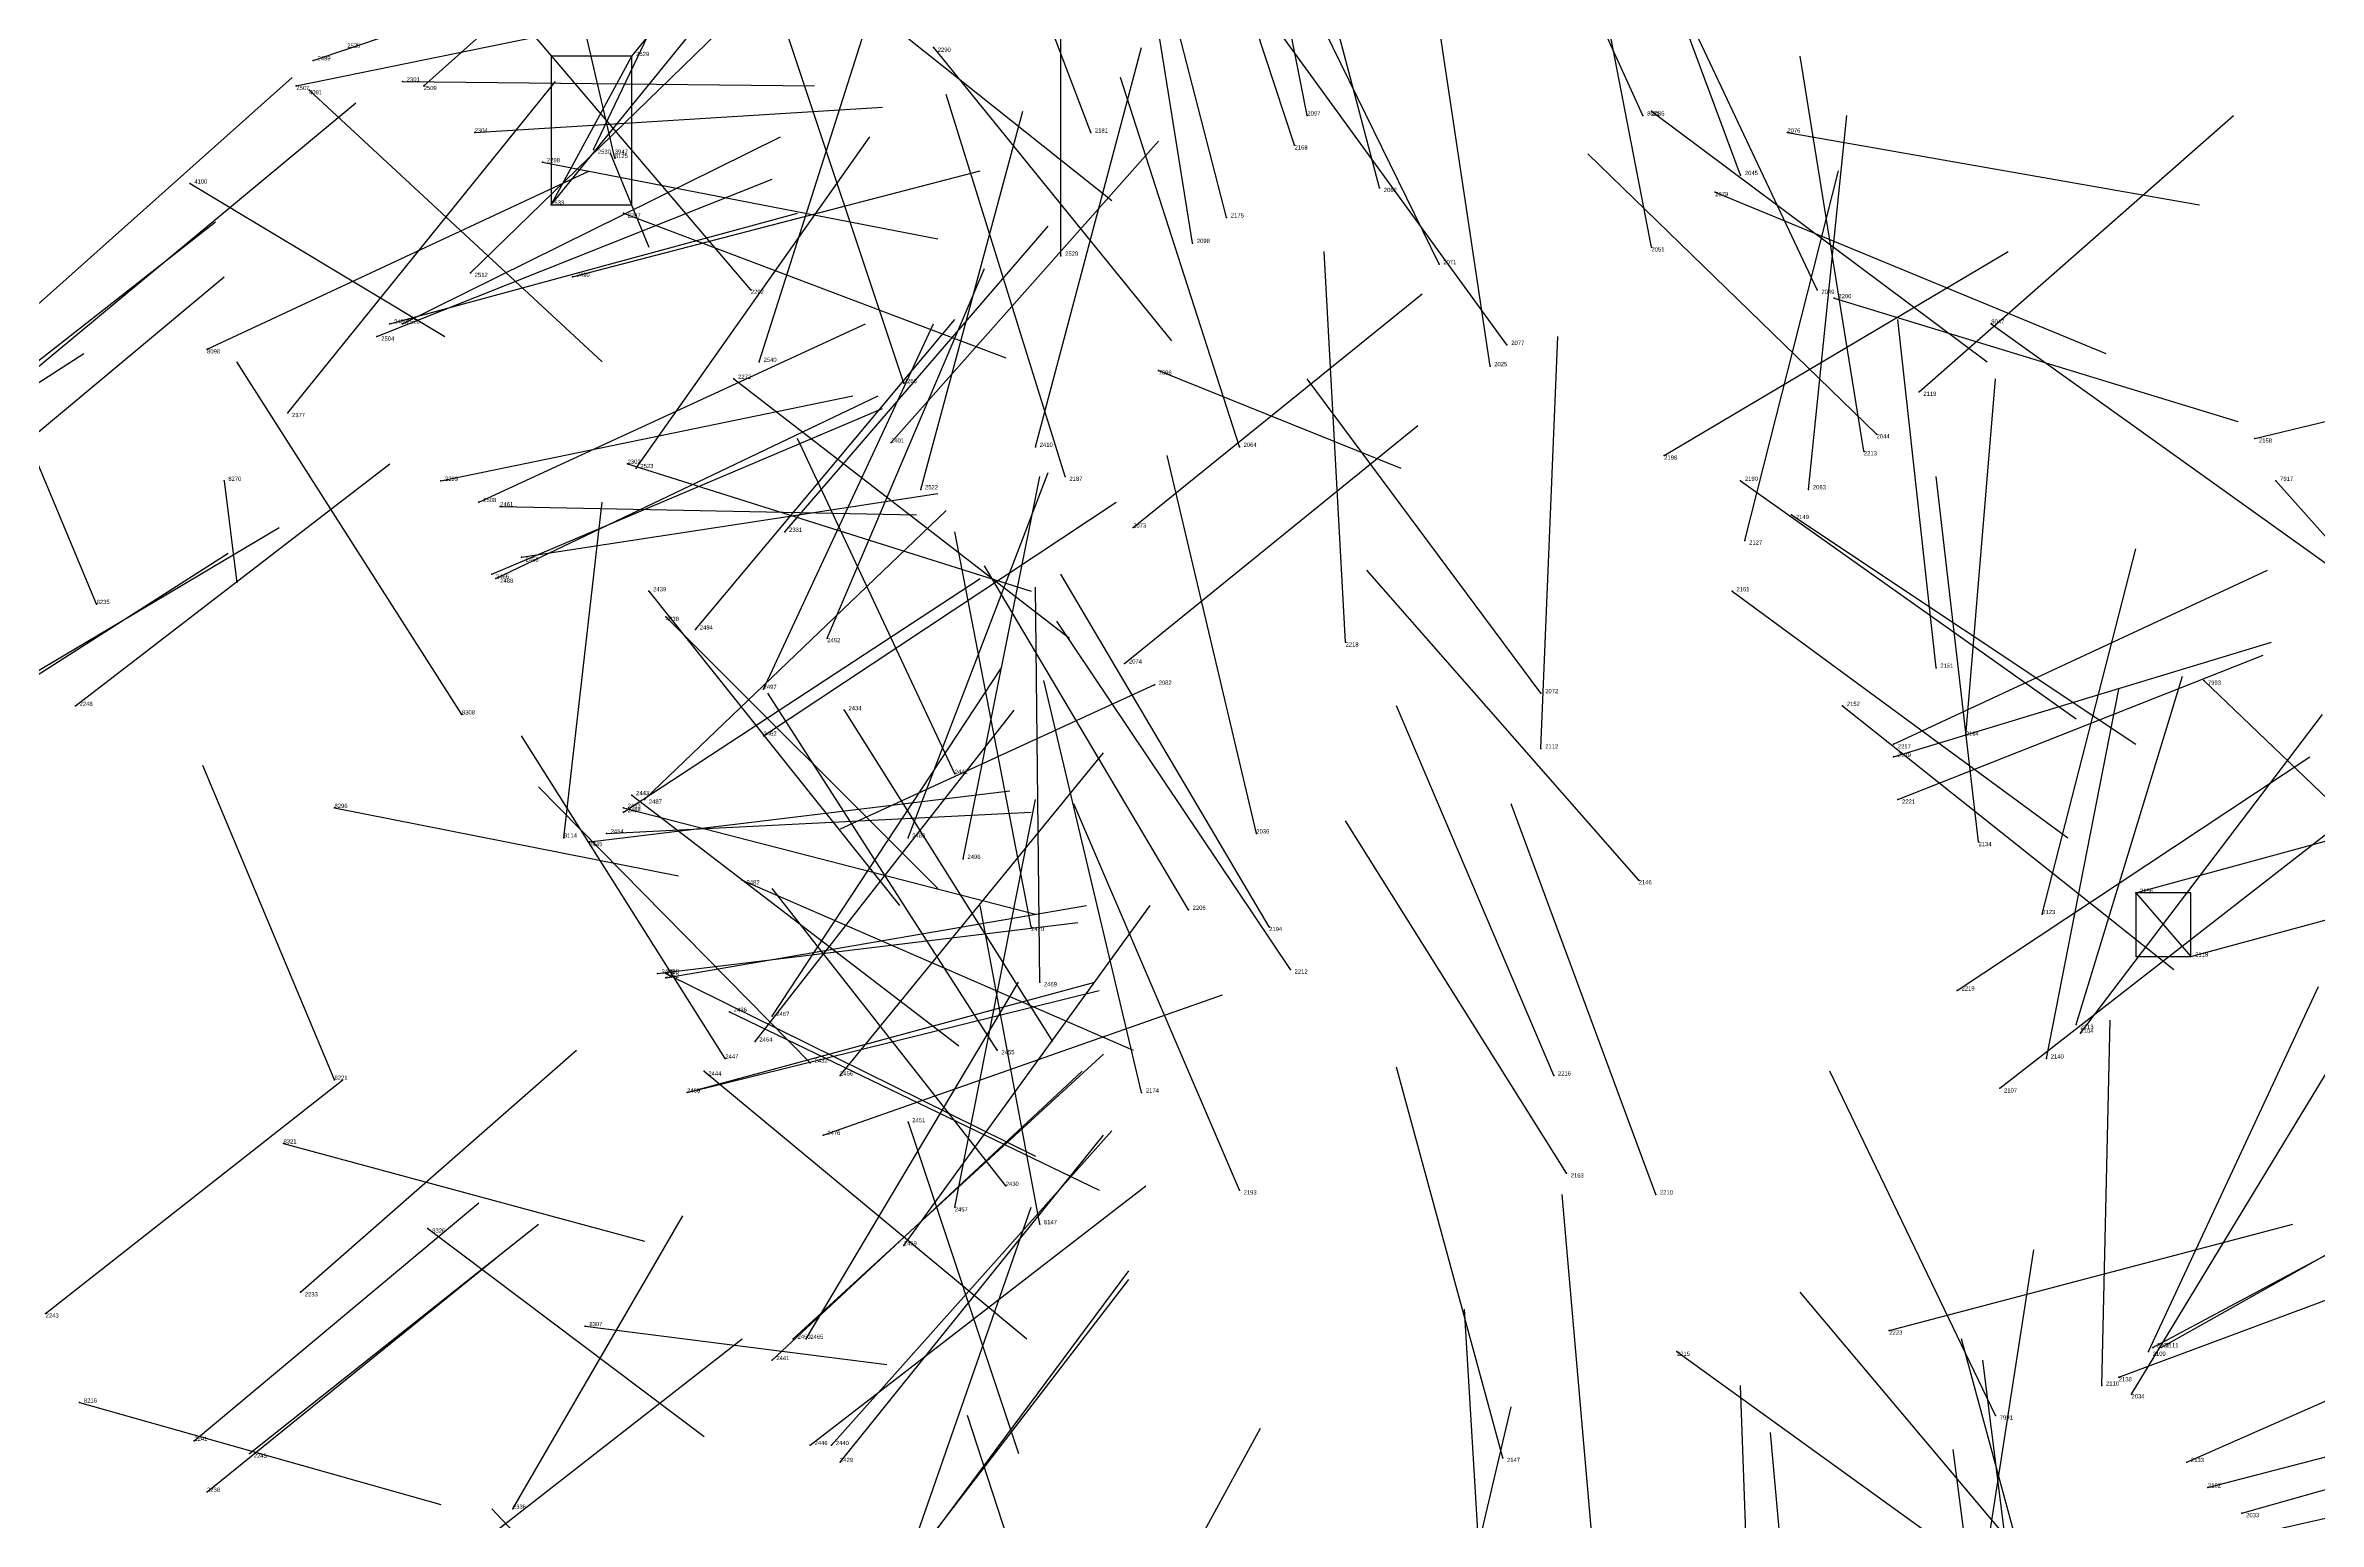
# Model space of a CAD drawing. Extents: x 59.1 to 70.8, y 600.3 to 605.1.
# Drawn here: x 67.666 to 68.201, y 602.76 to 603.108 of the extents above; entities that cross this region are included whole.
import ezdxf

# ---------------------------------------------------------------- set-up
doc = ezdxf.new("R2010")
doc.units = 0
for name, color, linetype in [('Clients', 3, 'CONTINUOUS'), ('Facilities', 3, 'CONTINUOUS'), ('Facilities_lines', 3, 'CONTINUOUS'), ('Min_max_boxes', 1, 'CONTINUOUS'), ('Normals', 1, 'CONTINUOUS'), ('Source_points', 5, 'CONTINUOUS'), ('Text', 3, 'CONTINUOUS')]:
    doc.layers.add(name, color=color, linetype=linetype)

msp = doc.modelspace()

# ---------------------------------------------------------------- linework, layer by layer
at = {"layer": 'Clients', "color": 5}
for p in [(67.804, 603.105, 450.275), (68.171, 602.893, 448.679)]:
    msp.add_point(p, dxfattribs=at)
at = {"layer": 'Facilities', "color": 3}
for p in [(67.875, 603.107, 449.688), (67.729, 603.104, 450.181), (67.725, 603.098, 450.121), (67.728, 603.097, 455.263), (67.75, 603.099, 449.946), (67.755, 603.098, 450.248), (67.963, 603.091, 450.31), (68.042, 603.091, 461.186), (68.044, 603.092, 450.086), (67.767, 603.087, 449.875), (67.912, 603.087, 449.591), (68.076, 603.087, 449.941), (67.795, 603.083, 450.357), (67.799, 603.082, 458.339), (67.8, 603.081, 459.316), (67.96, 603.084, 449.588), (67.7, 603.075, 455.684), (67.783, 603.08, 449.802), (68.065, 603.077, 449.695), (67.785, 603.07, 450.298), (67.98, 603.074, 450.246), (68.059, 603.073, 450.034), (67.802, 603.068, 449.728), (67.944, 603.067, 449.52), (67.936, 603.061, 450.263), (68.044, 603.06, 449.623), (67.766, 603.054, 450.18), (67.905, 603.058, 450.298), (67.994, 603.056, 450.184), (67.79, 603.053, 449.998), (67.832, 603.05, 449.584), (68.083, 603.05, 449.651), (68.087, 603.048, 449.772), (67.744, 603.039, 450.06), (67.747, 603.042, 449.998), (67.75, 603.042, 450.121), (68.124, 603.042, 460.351), (67.704, 603.036, 459.683), (67.834, 603.033, 450.294), (68.006, 603.032, 449.479), (68.01, 603.037, 450.12), (67.828, 603.029, 449.614), (67.868, 603.028, 449.436), (67.928, 603.031, 459.593), (68.107, 603.026, 448.873), (67.723, 603.021, 448.449), (68.097, 603.016, 449.694), (67.865, 603.014, 448.441), (67.899, 603.013, 448.538), (67.947, 603.013, 450.168), (68.047, 603.011, 448.93), (68.094, 603.012, 449.613), (68.186, 603.015, 448.549), (67.803, 603.009, 449.684), (67.805, 603.008, 450.175), (67.906, 603.006, 449.366), (67.708, 603.005, 458.596), (67.759, 603.005, 449.925), (67.768, 603, 450.002), (67.872, 603.003, 450.173), (68.065, 603.005, 449.969), (68.081, 603.003, 449.456), (68.191, 603.005, 462.338), (67.773, 602.999, 449.776), (68.077, 602.997, 449.875), (67.84, 602.993, 448.41), (67.922, 602.994, 448.403), (68.066, 602.991, 449.379), (67.778, 602.987, 449.811), (67.771, 602.983, 449.936), (67.772, 602.982, 449.997), (67.808, 602.979, 449.481), (68.063, 602.979, 449.865), (67.678, 602.976, 460.764), (67.812, 602.973, 455.271), (67.819, 602.97, 450.021), (67.85, 602.968, 450.144), (67.972, 602.967, 449.226), (67.92, 602.962, 448.453), (67.927, 602.957, 448.525), (68.111, 602.961, 449.53), (68.174, 602.958, 460.226), (67.673, 602.952, 448.141), (67.835, 602.956, 450.084), (68.018, 602.955, 449.994), (68.089, 602.952, 449.737), (67.764, 602.95, 461.084), (67.854, 602.951, 449.336), (67.835, 602.945, 449.834), (68.018, 602.942, 449.155), (68.101, 602.943, 448.886), (68.118, 602.945, 449.505), (67.88, 602.936, 449.264), (68.101, 602.94, 448.633), (67.804, 602.931, 449.473), (67.734, 602.928, 461.705), (67.802, 602.928, 449.598), (67.802, 602.927, 449.907), (67.807, 602.93, 449.968), (68.102, 602.93, 448.602), (67.788, 602.921, 459.614), (67.794, 602.92, 449.538), (67.798, 602.922, 449.724), (67.869, 602.921, 449.953), (67.951, 602.922, 449.974), (68.121, 602.92, 449.551), (67.882, 602.916, 450.031), (67.83, 602.911, 449.646), (68.041, 602.911, 449.842), (67.935, 602.904, 449.12), (68.158, 602.908, 448.686), (67.898, 602.9, 449.866), (67.954, 602.9, 449.11), (68.136, 602.903, 449.427), (67.81, 602.889, 449.547), (67.812, 602.889, 449.471), (67.812, 602.888, 449.698), (67.959, 602.89, 449.048), (67.9, 602.887, 449.889), (68.116, 602.885, 448.865), (67.827, 602.88, 449.396), (67.837, 602.879, 449.856), (68.144, 602.877, 449.354), (67.833, 602.873, 449.796), (68.145, 602.875, 449.268), (67.821, 602.866, 449.49), (67.826, 602.869, 449.424), (67.846, 602.868, 449.248), (67.89, 602.871, 449.727), (68.137, 602.869, 449.439), (67.734, 602.864, 460.474), (67.817, 602.861, 449.55), (67.817, 602.861, 449.611), (67.853, 602.865, 449.778), (67.924, 602.861, 449.822), (68.021, 602.865, 448.978), (68.126, 602.862, 449.114), (67.849, 602.851, 449.646), (67.869, 602.854, 449.178), (67.722, 602.849, 461.492), (68.024, 602.842, 449.719), (67.88, 602.834, 449.804), (67.892, 602.839, 449.105), (67.947, 602.838, 449.758), (68.045, 602.837, 448.91), (67.756, 602.829, 461.244), (67.9, 602.83, 459.685), (67.868, 602.825, 449.746), (67.726, 602.814, 448.061), (67.666, 602.809, 448.141), (67.793, 602.806, 461.705), (67.842, 602.803, 449.502), (67.845, 602.803, 449.378), (68.1, 602.805, 448.839), (67.837, 602.798, 449.319), (68.05, 602.8, 448.828), (68.161, 602.8, 449.253), (68.162, 602.801, 449.087), (68.164, 602.801, 449.17), (68.15, 602.792, 449.343), (68.154, 602.794, 449.007), (67.674, 602.788, 461.435), (68.157, 602.79, 449.22), (68.125, 602.785, 460.662), (67.701, 602.779, 448.104), (67.714, 602.776, 448.146), (67.846, 602.778, 449.287), (67.851, 602.778, 449.363), (67.853, 602.774, 449.213), (68.009, 602.775, 449.584), (68.17, 602.774, 449.157), (67.704, 602.767, 448.086), (68.175, 602.768, 448.915), (67.776, 602.763, 448.627), (68.183, 602.762, 449.035)]:
    msp.add_point(p, dxfattribs=at)
at = {"layer": 'Facilities_lines', "color": 3}
for p, q in [((67.785, 603.07, 450.298), (67.804, 603.105, 450.275)), ((68.158, 602.908, 448.686), (68.171, 602.893, 448.679))]:
    msp.add_line(p, q, dxfattribs=at)
at = {"layer": 'Min_max_boxes', "color": 1}
for p, q in [((67.804, 603.105, 450.275), (67.785, 603.105, 450.275)), ((67.785, 603.105, 450.275), (67.785, 603.07, 450.275)), ((67.804, 603.105, 450.298), (67.785, 603.105, 450.298)), ((67.785, 603.105, 450.298), (67.785, 603.07, 450.298)), ((67.785, 603.105, 450.275), (67.785, 603.105, 450.298)), ((67.804, 603.07, 450.275), (67.804, 603.105, 450.275)), ((67.804, 603.07, 450.298), (67.804, 603.105, 450.298)), ((67.804, 603.105, 450.275), (67.804, 603.105, 450.298)), ((67.785, 603.07, 450.275), (67.804, 603.07, 450.275)), ((67.785, 603.07, 450.298), (67.804, 603.07, 450.298)), ((67.785, 603.07, 450.275), (67.785, 603.07, 450.298)), ((67.804, 603.07, 450.275), (67.804, 603.07, 450.298)), ((68.171, 602.908, 448.679), (68.158, 602.908, 448.679)), ((68.158, 602.908, 448.679), (68.158, 602.893, 448.679)), ((68.171, 602.908, 448.686), (68.158, 602.908, 448.686)), ((68.158, 602.908, 448.686), (68.158, 602.893, 448.686)), ((68.158, 602.908, 448.679), (68.158, 602.908, 448.686)), ((68.171, 602.893, 448.679), (68.171, 602.908, 448.679)), ((68.171, 602.893, 448.686), (68.171, 602.908, 448.686)), ((68.171, 602.908, 448.679), (68.171, 602.908, 448.686)), ((68.158, 602.893, 448.679), (68.171, 602.893, 448.679)), ((68.158, 602.893, 448.686), (68.171, 602.893, 448.686)), ((68.158, 602.893, 448.679), (68.158, 602.893, 448.686)), ((68.171, 602.893, 448.679), (68.171, 602.893, 448.686))]:
    msp.add_line(p, q, dxfattribs=at)
at = {"layer": 'Normals', "color": 1}
for p, q in [((67.963, 603.091, 450.31), (67.945, 603.182, 450.272)), ((67.804, 603.105, 450.275), (67.865, 603.18, 450.248)), ((67.912, 603.087, 449.591), (67.879, 603.174, 449.554)), ((67.96, 603.084, 449.588), (67.931, 603.172, 449.55)), ((68.042, 603.091, 461.186), (68.007, 603.168, 461.134)), ((67.755, 603.098, 450.248), (67.829, 603.164, 450.236)), ((67.795, 603.083, 450.357), (67.834, 603.165, 450.314)), ((67.98, 603.074, 450.246), (67.956, 603.165, 450.212)), ((68.065, 603.077, 449.695), (68.033, 603.163, 449.656)), ((67.944, 603.067, 449.52), (67.921, 603.156, 449.48)), ((67.905, 603.058, 450.298), (67.905, 603.151, 450.261)), ((67.936, 603.061, 450.263), (67.921, 603.154, 450.229)), ((68.044, 603.06, 449.623), (68.026, 603.153, 449.592)), ((67.785, 603.07, 450.298), (67.846, 603.145, 450.271)), ((67.994, 603.056, 450.184), (67.952, 603.142, 450.156)), ((67.729, 603.104, 450.181), (67.824, 603.136, 450.175)), ((67.8, 603.081, 459.316), (67.787, 603.137, 459.398)), ((68.083, 603.05, 449.651), (68.042, 603.137, 449.625)), ((67.832, 603.05, 449.584), (67.769, 603.124, 449.561)), ((67.848, 603.126, 449.732), (67.917, 603.071, 449.779)), ((67.725, 603.098, 450.121), (67.823, 603.118, 450.123)), ((67.766, 603.054, 450.18), (67.836, 603.122, 450.157)), ((67.834, 603.033, 450.294), (67.861, 603.118, 450.25)), ((68.006, 603.032, 449.479), (67.993, 603.119, 449.432)), ((67.868, 603.028, 449.436), (67.839, 603.115, 449.397)), ((68.01, 603.037, 450.12), (67.954, 603.114, 450.089)), ((67.875, 603.107, 449.688), (67.931, 603.038, 449.733)), ((67.899, 603.013, 448.538), (67.924, 603.107, 448.561)), ((68.094, 603.012, 449.613), (68.079, 603.105, 449.58)), ((67.65, 603.034, 448.464), (67.724, 603.1, 448.477)), ((67.723, 603.021, 448.449), (67.786, 603.099, 448.452)), ((67.728, 603.097, 455.263), (67.797, 603.033, 455.298)), ((67.75, 603.099, 449.946), (67.847, 603.098, 449.971)), ((67.947, 603.013, 450.168), (67.919, 603.1, 450.128)), ((67.662, 603.03, 448.384), (67.739, 603.094, 448.379)), ((67.767, 603.087, 449.875), (67.863, 603.093, 449.904)), ((67.872, 603.003, 450.173), (67.896, 603.092, 450.135)), ((67.906, 603.006, 449.366), (67.878, 603.096, 449.333)), ((68.044, 603.092, 450.086), (68.123, 603.033, 450.101)), ((68.081, 603.003, 449.456), (68.09, 603.091, 449.409)), ((68.107, 603.026, 448.873), (68.181, 603.091, 448.889)), ((67.75, 603.042, 450.121), (67.839, 603.086, 450.111)), ((67.805, 603.008, 450.175), (67.86, 603.086, 450.144)), ((68.076, 603.087, 449.941), (68.173, 603.07, 449.959)), ((67.799, 603.082, 458.339), (67.808, 603.06, 458.436)), ((67.865, 603.014, 448.441), (67.928, 603.085, 448.411)), ((68.097, 603.016, 449.694), (68.029, 603.082, 449.662)), ((67.7, 603.075, 455.684), (67.76, 603.039, 455.755)), ((67.704, 603.036, 459.683), (67.794, 603.078, 459.671)), ((67.744, 603.039, 450.06), (67.837, 603.076, 450.06)), ((67.783, 603.08, 449.802), (67.876, 603.062, 449.834)), ((67.79, 603.053, 449.998), (67.886, 603.078, 450.007)), ((68.066, 602.991, 449.379), (68.088, 603.078, 449.335)), ((68.059, 603.073, 450.034), (68.151, 603.035, 450.045)), ((67.632, 603.008, 448.155), (67.706, 603.066, 448.12)), ((67.747, 603.042, 449.998), (67.843, 603.068, 450.011)), ((67.802, 603.068, 449.728), (67.892, 603.034, 449.754)), ((67.84, 602.993, 448.41), (67.902, 603.065, 448.377)), ((67.678, 602.976, 460.764), (67.642, 603.062, 460.728)), ((67.972, 602.967, 449.226), (67.967, 603.059, 449.186)), ((68.047, 603.011, 448.93), (68.128, 603.059, 448.962)), ((67.85, 602.968, 450.144), (67.887, 603.055, 450.11)), ((67.636, 602.993, 448.143), (67.708, 603.053, 448.107)), ((67.922, 602.994, 448.403), (67.99, 603.049, 448.354)), ((68.087, 603.048, 449.772), (68.182, 603.019, 449.785)), ((67.819, 602.97, 450.021), (67.88, 603.043, 449.991)), ((68.111, 602.961, 449.53), (68.102, 603.043, 449.474)), ((67.768, 603, 450.002), (67.859, 603.042, 450.003)), ((67.835, 602.956, 450.084), (67.875, 603.042, 450.053)), ((68.018, 602.942, 449.155), (68.022, 603.039, 449.179)), ((68.124, 603.042, 460.351), (68.205, 602.984, 460.348)), ((67.591, 602.981, 448.23), (67.675, 603.035, 448.22)), ((67.764, 602.95, 461.084), (67.711, 603.033, 461.068)), ((68.186, 603.015, 448.549), (68.261, 603.033, 448.485)), ((67.828, 603.029, 449.614), (67.907, 602.968, 449.622)), ((67.928, 603.031, 459.593), (67.985, 603.008, 459.514)), ((68.018, 602.955, 449.994), (67.963, 603.029, 449.957)), ((68.118, 602.945, 449.505), (68.125, 603.029, 449.451)), ((67.759, 603.005, 449.925), (67.856, 603.025, 449.939)), ((67.771, 602.983, 449.936), (67.863, 603.022, 449.938)), ((67.772, 602.982, 449.997), (67.862, 603.025, 449.997)), ((67.92, 602.962, 448.453), (67.989, 603.018, 448.408)), ((67.88, 602.936, 449.264), (67.843, 603.015, 449.216)), ((67.951, 602.922, 449.974), (67.93, 603.011, 449.933)), ((67.673, 602.952, 448.141), (67.747, 603.009, 448.107)), ((67.803, 603.009, 449.684), (67.898, 602.979, 449.692)), ((67.869, 602.921, 449.953), (67.902, 603.007, 449.914)), ((67.882, 602.916, 450.031), (67.9, 603.006, 449.991)), ((68.121, 602.92, 449.551), (68.111, 603.006, 449.502)), ((67.708, 603.005, 458.596), (67.711, 602.981, 458.693)), ((67.778, 602.987, 449.811), (67.876, 603.002, 449.826)), ((67.788, 602.921, 459.614), (67.797, 603, 459.674)), ((67.835, 602.945, 449.834), (67.918, 603, 449.828)), ((68.065, 603.005, 449.969), (68.144, 602.949, 449.993)), ((68.191, 603.005, 462.338), (68.256, 602.932, 462.359)), ((67.773, 602.999, 449.776), (67.871, 602.997, 449.794)), ((67.807, 602.93, 449.968), (67.878, 602.998, 449.949)), ((68.077, 602.997, 449.875), (68.158, 602.943, 449.896)), ((67.635, 602.943, 448.225), (67.721, 602.994, 448.216)), ((67.898, 602.9, 449.866), (67.88, 602.993, 449.834)), ((67.626, 602.935, 448.164), (67.709, 602.988, 448.146)), ((67.935, 602.904, 449.12), (67.887, 602.985, 449.086)), ((68.041, 602.911, 449.842), (67.977, 602.984, 449.818)), ((68.101, 602.943, 448.886), (68.189, 602.984, 448.91)), ((68.136, 602.903, 449.427), (68.158, 602.989, 449.381)), ((67.802, 602.927, 449.907), (67.886, 602.982, 449.905)), ((67.808, 602.979, 449.481), (67.867, 602.905, 449.513)), ((67.9, 602.887, 449.889), (67.899, 602.98, 449.853)), ((67.954, 602.9, 449.11), (67.905, 602.983, 449.083)), ((68.063, 602.979, 449.865), (68.142, 602.921, 449.884)), ((67.812, 602.973, 455.271), (67.876, 602.909, 455.313)), ((67.959, 602.89, 449.048), (67.904, 602.972, 449.029)), ((68.101, 602.94, 448.633), (68.19, 602.967, 448.598)), ((68.102, 602.93, 448.602), (68.188, 602.964, 448.564)), ((67.837, 602.879, 449.856), (67.891, 602.961, 449.84)), ((67.927, 602.957, 448.525), (67.853, 602.923, 448.583)), ((67.924, 602.861, 449.822), (67.901, 602.958, 449.81)), ((68.144, 602.877, 449.354), (68.169, 602.959, 449.303)), ((68.174, 602.958, 460.226), (68.245, 602.89, 460.208)), ((67.89, 602.871, 449.727), (67.836, 602.955, 449.733)), ((68.021, 602.865, 448.978), (67.984, 602.952, 448.947)), ((68.089, 602.952, 449.737), (68.167, 602.89, 449.746)), ((68.137, 602.869, 449.439), (68.154, 602.956, 449.392)), ((67.833, 602.873, 449.796), (67.894, 602.951, 449.783)), ((67.854, 602.951, 449.336), (67.903, 602.873, 449.375)), ((68.145, 602.875, 449.268), (68.202, 602.95, 449.235)), ((67.826, 602.869, 449.424), (67.778, 602.945, 449.379)), ((67.853, 602.865, 449.778), (67.915, 602.941, 449.761)), ((67.734, 602.864, 460.474), (67.703, 602.938, 460.415)), ((68.116, 602.885, 448.865), (68.199, 602.94, 448.875)), ((67.846, 602.868, 449.248), (67.782, 602.933, 449.206)), ((67.794, 602.92, 449.538), (67.893, 602.932, 449.54)), ((67.804, 602.931, 449.473), (67.881, 602.872, 449.498)), ((68.158, 602.908, 448.686), (68.246, 602.932, 448.646)), ((67.734, 602.928, 461.705), (67.815, 602.912, 461.648)), ((67.798, 602.922, 449.724), (67.898, 602.927, 449.726)), ((67.802, 602.928, 449.598), (67.899, 602.903, 449.599)), ((67.88, 602.834, 449.804), (67.899, 602.93, 449.782)), ((67.947, 602.838, 449.758), (67.908, 602.929, 449.745)), ((68.024, 602.842, 449.719), (67.972, 602.925, 449.7)), ((68.045, 602.837, 448.91), (68.011, 602.929, 448.889)), ((68.126, 602.862, 449.114), (68.203, 602.922, 449.136)), ((68.171, 602.893, 448.679), (68.259, 602.917, 448.639)), ((67.83, 602.911, 449.646), (67.922, 602.871, 449.642)), ((67.892, 602.839, 449.105), (67.837, 602.909, 449.06)), ((67.812, 602.888, 449.698), (67.911, 602.905, 449.696)), ((67.868, 602.825, 449.746), (67.926, 602.905, 449.729)), ((67.9, 602.83, 459.685), (67.886, 602.905, 459.75)), ((67.81, 602.889, 449.547), (67.909, 602.901, 449.547)), ((67.812, 602.889, 449.471), (67.899, 602.846, 449.495)), ((67.817, 602.861, 449.55), (67.913, 602.887, 449.551)), ((67.817, 602.861, 449.611), (67.914, 602.885, 449.612)), ((67.845, 602.803, 449.378), (67.895, 602.887, 449.356)), ((67.849, 602.851, 449.646), (67.943, 602.884, 449.643)), ((68.161, 602.8, 449.253), (68.201, 602.886, 449.222)), ((67.827, 602.88, 449.396), (67.914, 602.838, 449.422)), ((68.15, 602.792, 449.343), (68.152, 602.878, 449.291)), ((68.157, 602.79, 449.22), (68.208, 602.874, 449.201)), ((67.726, 602.814, 448.061), (67.791, 602.871, 448.011)), ((67.821, 602.866, 449.49), (67.897, 602.803, 449.509)), ((67.837, 602.798, 449.319), (67.91, 602.866, 449.312)), ((67.842, 602.803, 449.502), (67.915, 602.87, 449.489)), ((68.009, 602.775, 449.584), (67.984, 602.867, 449.553)), ((68.125, 602.785, 460.662), (68.086, 602.866, 460.617)), ((67.666, 602.809, 448.141), (67.736, 602.864, 448.096)), ((67.851, 602.778, 449.363), (67.917, 602.852, 449.348)), ((67.853, 602.774, 449.213), (67.915, 602.851, 449.199)), ((67.869, 602.854, 449.178), (67.895, 602.776, 449.234)), ((68.164, 602.801, 449.17), (68.251, 602.85, 449.17)), ((67.722, 602.849, 461.492), (67.807, 602.826, 461.445)), ((68.162, 602.801, 449.087), (68.25, 602.848, 449.092)), ((67.701, 602.779, 448.104), (67.768, 602.835, 448.055)), ((67.846, 602.778, 449.287), (67.925, 602.839, 449.278)), ((67.867, 602.745, 449.136), (67.898, 602.834, 449.102)), ((68.031, 602.745, 449.503), (68.023, 602.837, 449.464)), ((67.714, 602.776, 448.146), (67.782, 602.83, 448.096)), ((67.756, 602.829, 461.244), (67.821, 602.78, 461.302)), ((67.776, 602.763, 448.627), (67.816, 602.832, 448.687)), ((68.1, 602.805, 448.839), (68.195, 602.83, 448.857)), ((68.154, 602.794, 449.007), (68.248, 602.829, 449.012)), ((68.121, 602.74, 449.34), (68.134, 602.824, 449.287)), ((67.704, 602.767, 448.086), (67.772, 602.822, 448.037)), ((67.863, 602.741, 449.263), (67.921, 602.819, 449.24)), ((67.861, 602.739, 449.2), (67.921, 602.817, 449.18)), ((68.143, 602.738, 460.196), (68.079, 602.814, 460.208)), ((68.17, 602.774, 449.157), (68.261, 602.814, 449.165)), ((68.005, 602.726, 449.462), (68, 602.81, 449.408)), ((67.762, 602.75, 448.059), (67.83, 602.803, 448.008)), ((67.793, 602.806, 461.705), (67.864, 602.797, 461.635)), ((68.14, 602.718, 449.216), (68.117, 602.803, 449.169)), ((68.05, 602.8, 448.828), (68.129, 602.743, 448.851)), ((68.133, 602.711, 449.308), (68.122, 602.798, 449.261)), ((68.068, 602.707, 449.376), (68.065, 602.792, 449.324)), ((68.175, 602.768, 448.915), (68.271, 602.793, 448.924)), ((67.674, 602.788, 461.435), (67.759, 602.764, 461.388)), ((67.99, 602.698, 449.313), (68.011, 602.787, 449.273)), ((68.183, 602.762, 449.035), (68.279, 602.789, 449.046)), ((67.91, 602.702, 448.953), (67.883, 602.785, 448.905)), ((67.906, 602.698, 449.269), (67.952, 602.782, 449.24)), ((68.08, 602.693, 449.314), (68.072, 602.781, 449.267)), ((68.127, 602.686, 449.264), (68.115, 602.777, 449.224)), ((68.186, 602.757, 448.973), (68.283, 602.779, 448.987)), ((67.838, 602.692, 461.215), (67.771, 602.763, 461.193))]:
    msp.add_line(p, q, dxfattribs=at)
at = {"layer": 'Source_points', "color": 5}
for p in [(67.875, 603.107, 449.688), (67.729, 603.104, 450.181), (67.804, 603.105, 450.275), (67.725, 603.098, 450.121), (67.728, 603.097, 455.263), (67.75, 603.099, 449.946), (67.755, 603.098, 450.248), (67.963, 603.091, 450.31), (68.042, 603.091, 461.186), (68.044, 603.092, 450.086), (67.767, 603.087, 449.875), (67.912, 603.087, 449.591), (68.076, 603.087, 449.941), (67.795, 603.083, 450.357), (67.799, 603.082, 458.339), (67.8, 603.081, 459.316), (67.96, 603.084, 449.588), (67.7, 603.075, 455.684), (67.783, 603.08, 449.802), (68.065, 603.077, 449.695), (67.785, 603.07, 450.298), (67.98, 603.074, 450.246), (68.059, 603.073, 450.034), (67.802, 603.068, 449.728), (67.944, 603.067, 449.52), (67.936, 603.061, 450.263), (68.044, 603.06, 449.623), (67.766, 603.054, 450.18), (67.905, 603.058, 450.298), (67.994, 603.056, 450.184), (67.79, 603.053, 449.998), (67.832, 603.05, 449.584), (68.083, 603.05, 449.651), (68.087, 603.048, 449.772), (67.744, 603.039, 450.06), (67.747, 603.042, 449.998), (67.75, 603.042, 450.121), (68.124, 603.042, 460.351), (67.704, 603.036, 459.683), (67.834, 603.033, 450.294), (68.006, 603.032, 449.479), (68.01, 603.037, 450.12), (67.828, 603.029, 449.614), (67.868, 603.028, 449.436), (67.928, 603.031, 459.593), (68.107, 603.026, 448.873), (67.723, 603.021, 448.449), (68.097, 603.016, 449.694), (67.865, 603.014, 448.441), (67.899, 603.013, 448.538), (67.947, 603.013, 450.168), (68.047, 603.011, 448.93), (68.094, 603.012, 449.613), (68.186, 603.015, 448.549), (67.803, 603.009, 449.684), (67.805, 603.008, 450.175), (67.906, 603.006, 449.366), (67.708, 603.005, 458.596), (67.759, 603.005, 449.925), (67.768, 603, 450.002), (67.872, 603.003, 450.173), (68.065, 603.005, 449.969), (68.081, 603.003, 449.456), (68.191, 603.005, 462.338), (67.773, 602.999, 449.776), (68.077, 602.997, 449.875), (67.84, 602.993, 448.41), (67.922, 602.994, 448.403), (68.066, 602.991, 449.379), (67.778, 602.987, 449.811), (67.771, 602.983, 449.936), (67.772, 602.982, 449.997), (67.808, 602.979, 449.481), (68.063, 602.979, 449.865), (67.678, 602.976, 460.764), (67.812, 602.973, 455.271), (67.819, 602.97, 450.021), (67.85, 602.968, 450.144), (67.972, 602.967, 449.226), (67.92, 602.962, 448.453), (67.927, 602.957, 448.525), (68.111, 602.961, 449.53), (68.174, 602.958, 460.226), (67.673, 602.952, 448.141), (67.835, 602.956, 450.084), (68.018, 602.955, 449.994), (68.089, 602.952, 449.737), (67.764, 602.95, 461.084), (67.854, 602.951, 449.336), (67.835, 602.945, 449.834), (68.018, 602.942, 449.155), (68.101, 602.943, 448.886), (68.118, 602.945, 449.505), (67.88, 602.936, 449.264), (68.101, 602.94, 448.633), (67.804, 602.931, 449.473), (67.734, 602.928, 461.705), (67.802, 602.928, 449.598), (67.802, 602.927, 449.907), (67.807, 602.93, 449.968), (68.102, 602.93, 448.602), (67.788, 602.921, 459.614), (67.794, 602.92, 449.538), (67.798, 602.922, 449.724), (67.869, 602.921, 449.953), (67.951, 602.922, 449.974), (68.121, 602.92, 449.551), (67.882, 602.916, 450.031), (67.83, 602.911, 449.646), (68.041, 602.911, 449.842), (67.935, 602.904, 449.12), (68.158, 602.908, 448.686), (67.898, 602.9, 449.866), (67.954, 602.9, 449.11), (68.136, 602.903, 449.427), (68.171, 602.893, 448.679), (67.81, 602.889, 449.547), (67.812, 602.889, 449.471), (67.812, 602.888, 449.698), (67.959, 602.89, 449.048), (67.9, 602.887, 449.889), (68.116, 602.885, 448.865), (67.827, 602.88, 449.396), (67.837, 602.879, 449.856), (68.144, 602.877, 449.354), (67.833, 602.873, 449.796), (68.145, 602.875, 449.268), (67.821, 602.866, 449.49), (67.826, 602.869, 449.424), (67.846, 602.868, 449.248), (67.89, 602.871, 449.727), (68.137, 602.869, 449.439), (67.734, 602.864, 460.474), (67.817, 602.861, 449.611), (67.817, 602.861, 449.55), (67.853, 602.865, 449.778), (67.924, 602.861, 449.822), (68.021, 602.865, 448.978), (68.126, 602.862, 449.114), (67.849, 602.851, 449.646), (67.869, 602.854, 449.178), (67.722, 602.849, 461.492), (68.024, 602.842, 449.719), (67.88, 602.834, 449.804), (67.892, 602.839, 449.105), (67.947, 602.838, 449.758), (68.045, 602.837, 448.91), (67.756, 602.829, 461.244), (67.9, 602.83, 459.685), (67.868, 602.825, 449.746), (67.726, 602.814, 448.061), (67.666, 602.809, 448.141), (67.793, 602.806, 461.705), (67.842, 602.803, 449.502), (67.845, 602.803, 449.378), (68.1, 602.805, 448.839), (67.837, 602.798, 449.319), (68.05, 602.8, 448.828), (68.161, 602.8, 449.253), (68.162, 602.801, 449.087), (68.164, 602.801, 449.17), (68.15, 602.792, 449.343), (68.154, 602.794, 449.007), (67.674, 602.788, 461.435), (68.157, 602.79, 449.22), (68.125, 602.785, 460.662), (67.701, 602.779, 448.104), (67.714, 602.776, 448.146), (67.846, 602.778, 449.287), (67.851, 602.778, 449.363), (67.853, 602.774, 449.213), (68.009, 602.775, 449.584), (68.17, 602.774, 449.157), (67.704, 602.767, 448.086), (68.175, 602.768, 448.915), (67.776, 602.763, 448.627), (68.183, 602.762, 449.035)]:
    msp.add_point(p, dxfattribs=at)

# ---------------------------------------------------------------- texts
at = {"layer": 'Text', "color": 3}
for s, p in [('2525', (67.737, 603.107, 450.303)), ('2290', (67.876, 603.106, 449.688)), ('2499', (67.73, 603.104, 450.181)), ('2529', (67.805, 603.105, 450.275)), ('2507', (67.725, 603.097, 450.121)), ('4081', (67.728, 603.096, 455.263)), ('2301', (67.751, 603.099, 449.946)), ('2509', (67.755, 603.097, 450.248)), ('2097', (67.963, 603.091, 450.31)), ('8021', (68.043, 603.091, 461.186)), ('2086', (68.044, 603.091, 450.086)), ('2304', (67.767, 603.087, 449.875)), ('2181', (67.913, 603.087, 449.591)), ('2076', (68.076, 603.087, 449.941)), ('2298', (67.784, 603.08, 449.802)), ('2530', (67.796, 603.082, 450.357)), ('3947', (67.8, 603.082, 458.339)), ('8125', (67.8, 603.081, 459.316)), ('2168', (67.96, 603.083, 449.588)), ('4100', (67.701, 603.075, 455.684)), ('2045', (68.066, 603.077, 449.695)), ('2533', (67.785, 603.07, 450.298)), ('2062', (67.981, 603.073, 450.246)), ('2079', (68.059, 603.072, 450.034)), ('2297', (67.803, 603.067, 449.728)), ('2175', (67.945, 603.067, 449.52)), ('2528', (67.906, 603.058, 450.298)), ('2098', (67.937, 603.061, 450.263)), ('2051', (68.044, 603.059, 449.623)), ('2512', (67.767, 603.053, 450.18)), ('2490', (67.791, 603.053, 449.998)), ('2071', (67.995, 603.056, 450.184)), ('2292', (67.832, 603.049, 449.584)), ('2049', (68.084, 603.049, 449.651)), ('2200', (68.088, 603.048, 449.772)), ('2489', (67.748, 603.042, 449.998)), ('2526', (67.751, 603.042, 450.121)), ('8047', (68.124, 603.042, 460.351)), ('2504', (67.745, 603.038, 450.06)), ('2077', (68.011, 603.037, 450.12)), ('8098', (67.704, 603.035, 459.683)), ('2540', (67.835, 603.033, 450.294)), ('2025', (68.007, 603.032, 449.479)), ('2272', (67.829, 603.029, 449.614)), ('2265', (67.868, 603.028, 449.436)), ('7896', (67.928, 603.03, 459.593)), ('2119', (68.108, 603.025, 448.873)), ('2377', (67.724, 603.02, 448.449)), ('2044', (68.097, 603.015, 449.694)), ('2401', (67.865, 603.014, 448.441)), ('2410', (67.9, 603.013, 448.538)), ('2064', (67.948, 603.013, 450.168)), ('2198', (68.047, 603.01, 448.93)), ('2213', (68.094, 603.011, 449.613)), ('2158', (68.187, 603.014, 448.549)), ('8270', (67.709, 603.005, 458.596)), ('2299', (67.76, 603.005, 449.925)), ('2302', (67.803, 603.009, 449.684)), ('2523', (67.806, 603.008, 450.175)), ('2187', (67.907, 603.005, 449.366)), ('2190', (68.066, 603.005, 449.969)), ('7917', (68.192, 603.005, 462.338)), ('2508', (67.769, 603, 450.002)), ('2461', (67.773, 602.999, 449.776)), ('2522', (67.873, 603.003, 450.173)), ('2063', (68.082, 603.003, 449.456)), ('2073', (67.922, 602.994, 448.403)), ('2149', (68.078, 602.996, 449.875)), ('2331', (67.841, 602.993, 448.41)), ('2127', (68.067, 602.99, 449.379)), ('2458', (67.779, 602.986, 449.811)), ('2466', (67.772, 602.982, 449.936)), ('2488', (67.773, 602.981, 449.997)), ('2439', (67.809, 602.979, 449.481)), ('2161', (68.064, 602.979, 449.865)), ('8235', (67.678, 602.976, 460.764)), ('4038', (67.812, 602.972, 455.271)), ('2494', (67.82, 602.97, 450.021)), ('2492', (67.85, 602.967, 450.144)), ('2074', (67.921, 602.962, 448.453)), ('2218', (67.972, 602.966, 449.226)), ('2497', (67.835, 602.956, 450.084)), ('2082', (67.928, 602.957, 448.525)), ('2151', (68.112, 602.961, 449.53)), ('7993', (68.175, 602.957, 460.226)), ('2248', (67.674, 602.952, 448.141)), ('2434', (67.855, 602.951, 449.336)), ('2072', (68.019, 602.955, 449.994)), ('2152', (68.09, 602.952, 449.737)), ('8308', (67.764, 602.95, 461.084)), ('2462', (67.835, 602.945, 449.834)), ('2112', (68.019, 602.942, 449.155)), ('2217', (68.102, 602.942, 448.886)), ('2139', (68.102, 602.94, 448.633)), ('2164', (68.118, 602.945, 449.505)), ('2442', (67.88, 602.936, 449.264)), ('2443', (67.805, 602.931, 449.473)), ('8296', (67.734, 602.928, 461.705)), ('2453', (67.803, 602.928, 449.598)), ('2468', (67.803, 602.927, 449.907)), ('2487', (67.808, 602.929, 449.968)), ('2221', (68.103, 602.929, 448.602)), ('8114', (67.788, 602.921, 459.614)), ('2445', (67.794, 602.919, 449.538)), ('2454', (67.799, 602.922, 449.724)), ('2486', (67.87, 602.921, 449.953)), ('2036', (67.951, 602.922, 449.974)), ('2134', (68.121, 602.919, 449.551)), ('2496', (67.883, 602.916, 450.031)), ('2482', (67.831, 602.91, 449.646)), ('2146', (68.041, 602.91, 449.842)), ('2156', (68.159, 602.908, 448.686)), ('2206', (67.936, 602.904, 449.12)), ('2123', (68.136, 602.903, 449.427)), ('2470', (67.898, 602.899, 449.866)), ('2194', (67.954, 602.899, 449.11)), ('2118', (68.172, 602.893, 448.679)), ('2448', (67.811, 602.889, 449.547)), ('2438', (67.812, 602.889, 449.471)), ('2452', (67.812, 602.888, 449.698)), ('2212', (67.96, 602.889, 449.048)), ('2469', (67.901, 602.886, 449.889)), ('2219', (68.117, 602.885, 448.865)), ('2436', (67.828, 602.88, 449.396)), ('2467', (67.838, 602.879, 449.856)), ('2113', (68.145, 602.876, 449.354)), ('2464', (67.834, 602.873, 449.796)), ('2104', (68.145, 602.875, 449.268)), ('2444', (67.822, 602.865, 449.49)), ('2447', (67.826, 602.869, 449.424)), ('2432', (67.847, 602.868, 449.248)), ('2456', (67.853, 602.865, 449.778)), ('2455', (67.891, 602.87, 449.727)), ('2216', (68.022, 602.865, 448.978)), ('2140', (68.138, 602.869, 449.439)), ('8221', (67.734, 602.864, 460.474)), ('2460', (67.817, 602.861, 449.611)), ('2463', (67.817, 602.861, 449.55)), ('2174', (67.925, 602.861, 449.822)), ('2107', (68.127, 602.861, 449.114)), ('8321', (67.722, 602.849, 461.492)), ('2476', (67.85, 602.851, 449.646)), ('2451', (67.87, 602.854, 449.178)), ('2430', (67.892, 602.839, 449.105)), ('2163', (68.025, 602.841, 449.719)), ('2457', (67.88, 602.833, 449.804)), ('2193', (67.948, 602.837, 449.758)), ('2210', (68.046, 602.837, 448.91)), ('8326', (67.757, 602.828, 461.244)), ('8147', (67.901, 602.83, 459.685)), ('2459', (67.868, 602.825, 449.746)), ('2233', (67.727, 602.813, 448.061)), ('2243', (67.666, 602.808, 448.141)), ('8307', (67.794, 602.806, 461.705)), ('2450', (67.843, 602.803, 449.502)), ('2465', (67.846, 602.803, 449.378)), ('2223', (68.1, 602.804, 448.839)), ('2032', (68.163, 602.801, 449.087)), ('2111', (68.165, 602.801, 449.17)), ('2441', (67.838, 602.798, 449.319)), ('2215', (68.05, 602.799, 448.828)), ('2109', (68.162, 602.799, 449.253)), ('2110', (68.151, 602.792, 449.343)), ('2138', (68.154, 602.793, 449.007)), ('8216', (67.675, 602.788, 461.435)), ('2034', (68.157, 602.789, 449.22)), ('7991', (68.126, 602.784, 460.662)), ('2241', (67.701, 602.779, 448.104)), ('2245', (67.715, 602.775, 448.146)), ('2446', (67.847, 602.778, 449.287)), ('2440', (67.852, 602.778, 449.363)), ('2429', (67.853, 602.774, 449.213)), ('2147', (68.01, 602.774, 449.584)), ('2133', (68.171, 602.774, 449.157)), ('2238', (67.704, 602.767, 448.086)), ('2162', (68.175, 602.768, 448.915)), ('2336', (67.776, 602.763, 448.627)), ('2033', (68.184, 602.761, 449.035))]:
    msp.add_text(s, height=0.001, dxfattribs=at).set_placement(p)

doc.saveas('drawing.dxf')
